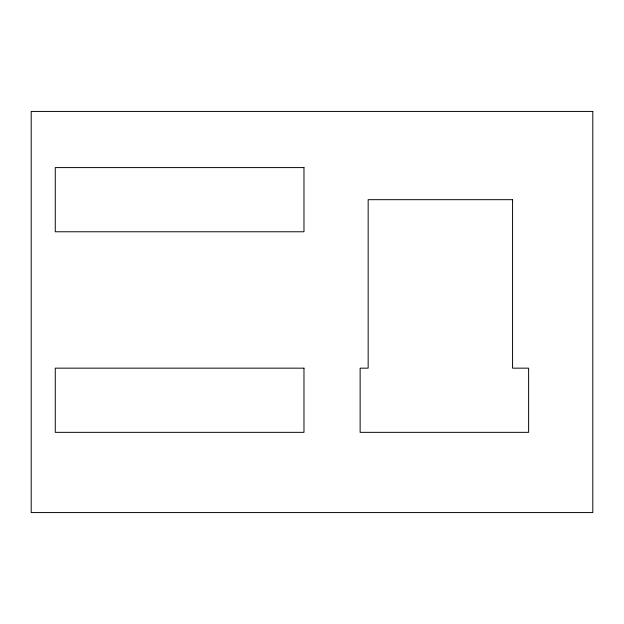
<?xml version="1.0" encoding="UTF-8"?>
<svg xmlns="http://www.w3.org/2000/svg" width="624" height="624" viewBox="0 0 624 624"><rect width="100%" height="100%" fill="white"/><g stroke="black" fill="none" stroke-linecap="round" stroke-linejoin="round"><path stroke-width="0.94" d="M592.8 111.431L31.2 111.431L31.2 512.569L592.8 512.569L592.8 111.431M303.974 167.591L55.271 167.591L55.271 231.769L303.974 231.769L303.974 167.591M512.569 199.68L368.16 199.68L368.16 368.16L360.134 368.16L360.134 432.346L528.614 432.346L528.614 368.16L512.569 368.16L512.569 199.68M303.974 368.16L55.271 368.16L55.271 432.346L303.974 432.346L303.974 368.16"/></g></svg>
